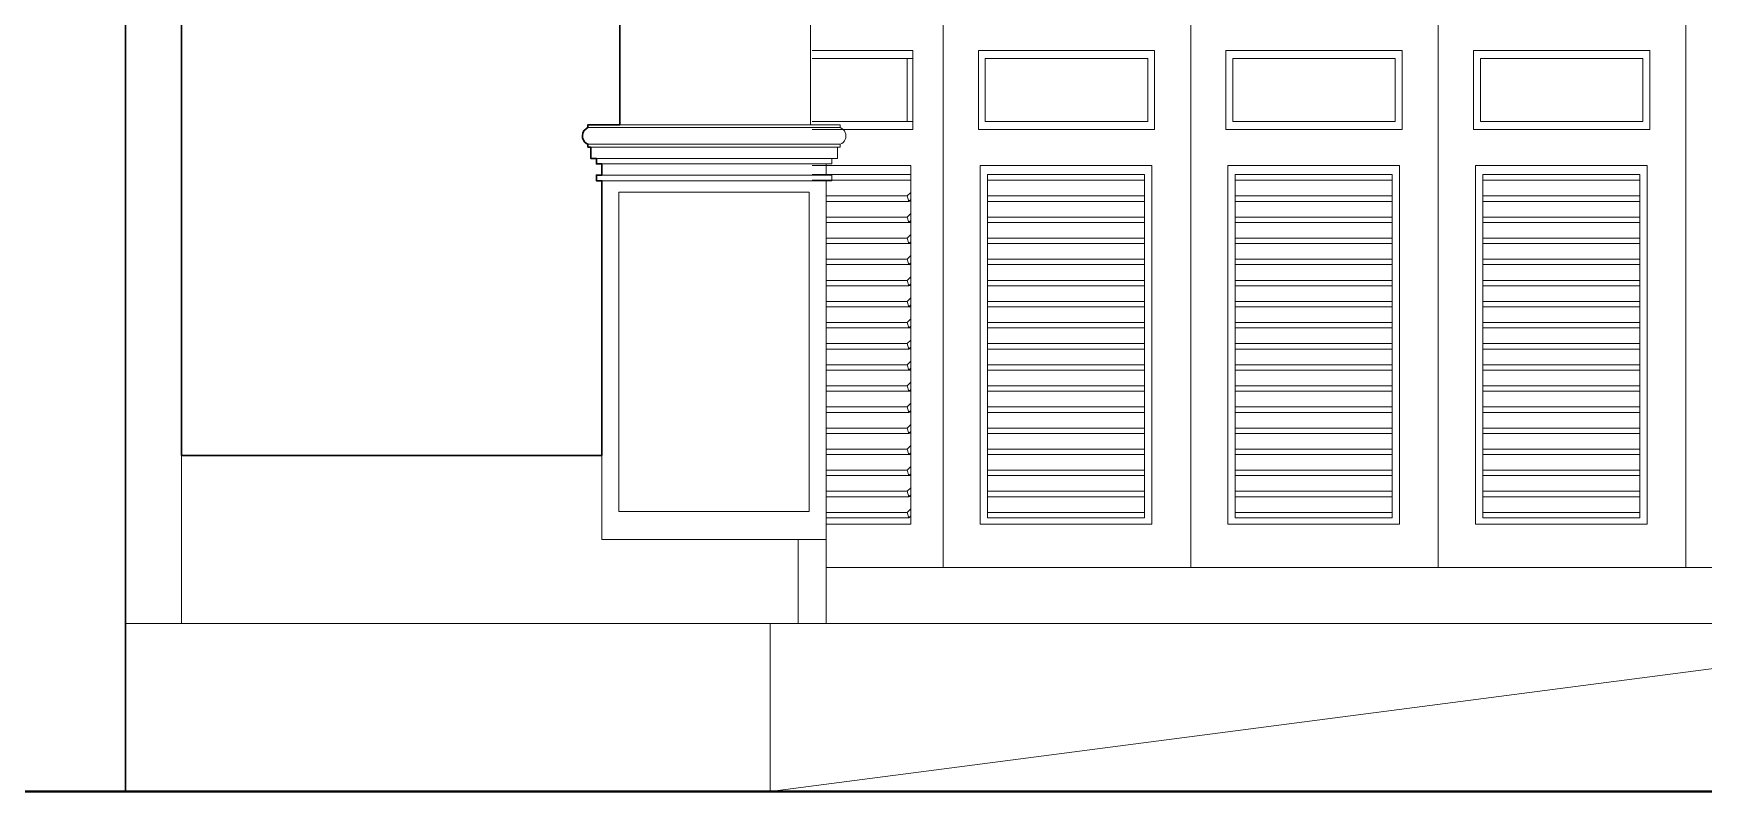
# Model space of a CAD drawing. Header units: millimetres. Extents: x -667 to -468, y -723 to -475.
# Drawn here: x -659.362 to -656.383, y -496.045 to -494.692 of the extents above; entities that cross this region are included whole.
import ezdxf

# ---------------------------------------------------------------- set-up
doc = ezdxf.new("R2010")
doc.units = ezdxf.units.MM
doc.layers.get('0').update_dxf_attribs({"lineweight": 9})
doc.layers.add('dinding', color=36, linetype='Continuous', lineweight=9)
doc.layers.add('NOTASI', color=250, linetype='Continuous', lineweight=5)

msp = doc.modelspace()

# ---------------------------------------------------------------- linework, layer by layer
at = {"lineweight": 40}
msp.add_line((-661.6251, -496.0449), (-637.9495, -496.0449), dxfattribs=at)
at = {"lineweight": 30}
for points in [[(-659.1983, -496.0449), (-659.1983, -493.4449)], [(-658.3166, -493.4449), (-658.3166, -494.8549), (-658.3733, -494.8549), (-658.3733, -494.8599), (-658.3761, -494.8614), (-658.3806, -494.8659), (-658.3826, -494.8702), (-658.3833, -494.8749), (-658.383, -494.8781), (-658.3814, -494.8825), (-658.3796, -494.8852), (-658.378, -494.8869), (-658.3761, -494.8884), (-658.3733, -494.8899), (-658.3733, -494.8949), (-658.3683, -494.8949), (-658.3683, -494.9149), (-658.3583, -494.9149), (-658.3583, -494.9249), (-658.3483, -494.9249), (-658.3483, -494.9449), (-658.3583, -494.9449), (-658.3583, -494.9549), (-658.3483, -494.9549), (-658.3483, -495.4449), (-659.0983, -495.4449), (-659.0983, -493.4449)]]:
    msp.add_lwpolyline(points, dxfattribs=at)
at = {"layer": 'dinding'}
for p, q in [((-657.74, -493.2449), (-657.74, -495.6449)), ((-657.2983, -493.2449), (-657.2983, -495.6449)), ((-656.8566, -493.2449), (-656.8566, -495.6449)), ((-656.415, -493.2449), (-656.415, -495.6449)), ((-658.3166, -494.8549), (-658.3166, -493.4449)), ((-659.1983, -495.7449), (-659.1983, -494.4449)), ((-659.0983, -494.4449), (-659.0983, -495.4449)), ((-657.9766, -494.8549), (-657.9766, -494.5649)), ((-657.9733, -494.7222), (-657.7939, -494.7222)), ((-657.7939, -494.7222), (-657.7939, -494.7366)), ((-657.677, -494.7222), (-657.3629, -494.7222)), ((-657.677, -494.8634), (-657.677, -494.7222)), ((-657.3629, -494.7222), (-657.3629, -494.8634)), ((-657.2353, -494.7222), (-656.9213, -494.7222)), ((-657.2353, -494.8634), (-657.2353, -494.7222)), ((-656.9213, -494.7222), (-656.9213, -494.8634)), ((-656.7937, -494.7222), (-656.4796, -494.7222)), ((-656.7937, -494.8634), (-656.7937, -494.7222)), ((-656.4796, -494.7222), (-656.4796, -494.8634)), ((-657.8039, -494.7366), (-657.9733, -494.7366)), ((-657.8039, -494.7366), (-657.7939, -494.7366)), ((-657.8039, -494.849), (-657.8039, -494.7366)), ((-657.7939, -494.7366), (-657.7939, -494.849)), ((-657.665, -494.7366), (-657.665, -494.849)), ((-657.3749, -494.7366), (-657.665, -494.7366)), ((-657.3749, -494.849), (-657.3749, -494.7366)), ((-657.2233, -494.7366), (-657.2233, -494.849)), ((-656.9333, -494.7366), (-657.2233, -494.7366)), ((-656.9333, -494.849), (-656.9333, -494.7366)), ((-656.7816, -494.7366), (-656.7816, -494.849)), ((-656.4916, -494.7366), (-656.7816, -494.7366)), ((-656.4916, -494.849), (-656.4916, -494.7366)), ((-657.9733, -494.849), (-657.8039, -494.849)), ((-657.8039, -494.849), (-657.7939, -494.849)), ((-657.7939, -494.849), (-657.7939, -494.8634)), ((-657.665, -494.849), (-657.3749, -494.849)), ((-657.2233, -494.849), (-656.9333, -494.849)), ((-656.7816, -494.849), (-656.4916, -494.849)), ((-658.3833, -494.8749), (-658.383, -494.8718)), ((-658.383, -494.8781), (-658.3833, -494.8749)), ((-658.383, -494.8718), (-658.3821, -494.8687)), ((-658.3821, -494.8811), (-658.383, -494.8781)), ((-658.3821, -494.8687), (-658.3806, -494.8659)), ((-658.3806, -494.8839), (-658.3821, -494.8811)), ((-658.3806, -494.8659), (-658.3786, -494.8635)), ((-658.3786, -494.8635), (-658.3761, -494.8614)), ((-658.3761, -494.8614), (-658.3733, -494.8599)), ((-658.3733, -494.8599), (-658.3733, -494.8549)), ((-658.3166, -494.8549), (-658.3733, -494.8549)), ((-657.9232, -494.8599), (-658.3733, -494.8599)), ((-657.9766, -494.8549), (-658.3166, -494.8549)), ((-657.9766, -494.8549), (-657.9232, -494.8549)), ((-657.7939, -494.8634), (-657.9733, -494.8634)), ((-657.9232, -494.8549), (-657.9232, -494.8599)), ((-657.9232, -494.8599), (-657.9204, -494.8614)), ((-657.9204, -494.8614), (-657.918, -494.8635)), ((-657.918, -494.8635), (-657.916, -494.8659)), ((-657.916, -494.8659), (-657.9145, -494.8687)), ((-657.9145, -494.8811), (-657.916, -494.8839)), ((-657.9145, -494.8687), (-657.9135, -494.8718)), ((-657.9135, -494.8781), (-657.9145, -494.8811)), ((-657.9135, -494.8718), (-657.9132, -494.8749)), ((-657.9132, -494.8749), (-657.9135, -494.8781)), ((-657.3629, -494.8634), (-657.677, -494.8634)), ((-656.9213, -494.8634), (-657.2353, -494.8634)), ((-656.4796, -494.8634), (-656.7937, -494.8634)), ((-658.3786, -494.8864), (-658.3806, -494.8839)), ((-658.3761, -494.8884), (-658.3786, -494.8864)), ((-658.3733, -494.8899), (-658.3761, -494.8884)), ((-657.9232, -494.8899), (-658.3733, -494.8899)), ((-658.3733, -494.8949), (-658.3733, -494.8899)), ((-658.3683, -494.8949), (-658.3733, -494.8949)), ((-657.9282, -494.8949), (-658.3683, -494.8949)), ((-658.3683, -494.8949), (-658.3683, -494.9149)), ((-657.9282, -494.8949), (-657.9282, -494.9149)), ((-657.9232, -494.8949), (-657.9282, -494.8949)), ((-657.9204, -494.8884), (-657.9232, -494.8899)), ((-657.9232, -494.8949), (-657.9232, -494.8899)), ((-657.918, -494.8864), (-657.9204, -494.8884)), ((-657.916, -494.8839), (-657.918, -494.8864)), ((-658.3583, -494.9149), (-658.3683, -494.9149)), ((-657.9382, -494.9149), (-658.3583, -494.9149)), ((-658.3583, -494.9149), (-658.3583, -494.9249)), ((-658.3483, -494.9249), (-658.3583, -494.9249)), ((-657.9482, -494.9249), (-658.3483, -494.9249)), ((-658.3483, -494.9249), (-658.3483, -494.9449)), ((-657.9482, -494.9249), (-657.9482, -494.9449)), ((-657.9382, -494.9249), (-657.9482, -494.9249)), ((-657.9382, -494.9149), (-657.9382, -494.9249)), ((-657.9282, -494.9149), (-657.9382, -494.9149)), ((-658.3583, -494.9449), (-658.3583, -494.9549)), ((-658.3483, -494.9449), (-658.3583, -494.9449)), ((-658.3483, -494.9549), (-658.3583, -494.9549)), ((-657.9482, -494.9449), (-658.3483, -494.9449)), ((-658.3483, -494.9549), (-657.9483, -494.9549)), ((-658.3483, -495.4449), (-658.3483, -494.9549)), ((-657.9382, -494.9549), (-657.9483, -494.9549)), ((-657.9483, -495.4449), (-657.9483, -494.9549)), ((-657.9382, -494.9449), (-657.9482, -494.9449)), ((-657.9382, -494.9449), (-657.9382, -494.9549)), ((-657.9785, -494.9751), (-658.3182, -494.9751)), ((-658.3182, -494.9751), (-658.3182, -495.5449)), ((-657.9785, -494.9751), (-657.9785, -495.5449)), ((-659.0983, -495.4449), (-658.5483, -495.4449)), ((-659.0983, -495.4449), (-659.0983, -495.7449)), ((-658.3483, -495.595), (-658.3483, -495.4449)), ((-657.9483, -495.4449), (-657.9483, -495.7449)), ((-658.3182, -495.5449), (-657.9785, -495.5449)), ((-658.3483, -495.595), (-657.9483, -495.595)), ((-657.9983, -495.7449), (-657.9983, -495.595)), ((-657.9483, -495.6449), (-657.74, -495.6449)), ((-657.74, -495.6449), (-657.2983, -495.6449)), ((-657.2983, -495.6449), (-656.8566, -495.6449)), ((-656.8566, -495.6449), (-656.415, -495.6449)), ((-656.415, -495.6449), (-655.9733, -495.6449)), ((-659.0983, -495.7449), (-659.1983, -495.7449)), ((-659.1983, -496.0449), (-659.1983, -495.7449)), ((-658.0483, -495.7449), (-659.0983, -495.7449)), ((-653.1512, -495.7449), (-658.0483, -495.7449)), ((-658.0483, -495.7449), (-658.0483, -496.0449)), ((-658.0483, -496.0449), (-655.7525, -495.7449)), ((-657.9983, -495.7449), (-657.9483, -495.7449))]:
    msp.add_line(p, q, dxfattribs=at)
at = {"layer": 'NOTASI'}
for p, q in [((-657.7976, -494.9279), (-657.9733, -494.9279)), ((-657.7976, -494.9437), (-657.7976, -494.9279)), ((-657.6736, -494.9279), (-657.6736, -495.5679)), ((-657.3674, -494.9279), (-657.6736, -494.9279)), ((-657.3674, -495.5679), (-657.3674, -494.9279)), ((-657.232, -494.9279), (-657.232, -495.5679)), ((-656.9257, -494.9279), (-657.232, -494.9279)), ((-656.9257, -495.5679), (-656.9257, -494.9279)), ((-656.7903, -494.9279), (-656.7903, -495.5679)), ((-656.4841, -494.9279), (-656.7903, -494.9279)), ((-656.4841, -495.5679), (-656.4841, -494.9279)), ((-657.7976, -494.9437), (-657.9733, -494.9437)), ((-657.7976, -494.9538), (-657.9733, -494.9538)), ((-657.7976, -494.9538), (-657.7976, -494.9437)), ((-657.7976, -494.9756), (-657.7976, -494.9538)), ((-657.3806, -494.9437), (-657.6604, -494.9437)), ((-657.6604, -494.9437), (-657.6604, -494.9538)), ((-657.3806, -494.9538), (-657.6604, -494.9538)), ((-657.6604, -494.9821), (-657.6604, -494.9538)), ((-657.3806, -494.9538), (-657.3806, -494.9437)), ((-657.3806, -494.9538), (-657.3806, -494.9821)), ((-656.939, -494.9437), (-657.2187, -494.9437)), ((-657.2187, -494.9437), (-657.2187, -494.9538)), ((-656.939, -494.9538), (-657.2187, -494.9538)), ((-657.2187, -494.9821), (-657.2187, -494.9538)), ((-656.939, -494.9538), (-656.939, -494.9437)), ((-656.939, -494.9538), (-656.939, -494.9821)), ((-656.4973, -494.9437), (-656.7771, -494.9437)), ((-656.7771, -494.9437), (-656.7771, -494.9538)), ((-656.4973, -494.9538), (-656.7771, -494.9538)), ((-656.7771, -494.9821), (-656.7771, -494.9538)), ((-656.4973, -494.9538), (-656.4973, -494.9437)), ((-656.4973, -494.9538), (-656.4973, -494.9821)), ((-657.8042, -494.9821), (-657.9483, -494.9821)), ((-657.8009, -494.9917), (-657.9483, -494.9917)), ((-657.8042, -494.9821), (-657.7976, -494.9756)), ((-657.8009, -494.9917), (-657.8042, -494.9821)), ((-657.8007, -494.9915), (-657.8009, -494.9917)), ((-657.7976, -494.9884), (-657.8007, -494.9915)), ((-657.7976, -494.9915), (-657.8007, -494.9915)), ((-657.7976, -494.9884), (-657.7976, -494.9756)), ((-657.7976, -494.9915), (-657.7976, -494.9884)), ((-657.7976, -495.0132), (-657.7976, -494.9915)), ((-657.6604, -494.9917), (-657.6604, -494.9821)), ((-657.3806, -494.9821), (-657.6604, -494.9821)), ((-657.3806, -494.9917), (-657.6604, -494.9917)), ((-657.6604, -495.0197), (-657.6604, -494.9917)), ((-657.3806, -494.9917), (-657.3806, -494.9821)), ((-657.3806, -494.9917), (-657.3806, -495.0197)), ((-657.2187, -494.9917), (-657.2187, -494.9821)), ((-656.939, -494.9821), (-657.2187, -494.9821)), ((-656.939, -494.9917), (-657.2187, -494.9917)), ((-657.2187, -495.0197), (-657.2187, -494.9917)), ((-656.939, -494.9917), (-656.939, -494.9821)), ((-656.939, -494.9917), (-656.939, -495.0197)), ((-656.7771, -494.9917), (-656.7771, -494.9821)), ((-656.4973, -494.9821), (-656.7771, -494.9821)), ((-656.4973, -494.9917), (-656.7771, -494.9917)), ((-656.7771, -495.0197), (-656.7771, -494.9917)), ((-656.4973, -494.9917), (-656.4973, -494.9821)), ((-656.4973, -494.9917), (-656.4973, -495.0197)), ((-657.8042, -495.0197), (-657.9483, -495.0197)), ((-657.8009, -495.0294), (-657.9483, -495.0294)), ((-657.8042, -495.0197), (-657.7976, -495.0132)), ((-657.8009, -495.0294), (-657.8042, -495.0197)), ((-657.8007, -495.0291), (-657.8009, -495.0294)), ((-657.7976, -495.0261), (-657.8007, -495.0291)), ((-657.7976, -495.0291), (-657.8007, -495.0291)), ((-657.7976, -495.0261), (-657.7976, -495.0132)), ((-657.7976, -495.0291), (-657.7976, -495.0261)), ((-657.7976, -495.0509), (-657.7976, -495.0291)), ((-657.6604, -495.0294), (-657.6604, -495.0197)), ((-657.3806, -495.0197), (-657.6604, -495.0197)), ((-657.3806, -495.0294), (-657.6604, -495.0294)), ((-657.6604, -495.0574), (-657.6604, -495.0294)), ((-657.3806, -495.0197), (-657.3806, -495.0294)), ((-657.3806, -495.0294), (-657.3806, -495.0574)), ((-657.2187, -495.0294), (-657.2187, -495.0197)), ((-656.939, -495.0197), (-657.2187, -495.0197)), ((-656.939, -495.0294), (-657.2187, -495.0294)), ((-657.2187, -495.0574), (-657.2187, -495.0294)), ((-656.939, -495.0197), (-656.939, -495.0294)), ((-656.939, -495.0294), (-656.939, -495.0574)), ((-656.7771, -495.0294), (-656.7771, -495.0197)), ((-656.4973, -495.0197), (-656.7771, -495.0197)), ((-656.4973, -495.0294), (-656.7771, -495.0294)), ((-656.7771, -495.0574), (-656.7771, -495.0294)), ((-656.4973, -495.0197), (-656.4973, -495.0294)), ((-656.4973, -495.0294), (-656.4973, -495.0574)), ((-657.8042, -495.0574), (-657.9483, -495.0574)), ((-657.8042, -495.0574), (-657.7976, -495.0509)), ((-657.8009, -495.067), (-657.8042, -495.0574)), ((-657.7976, -495.0637), (-657.7976, -495.0509)), ((-657.6604, -495.067), (-657.6604, -495.0574)), ((-657.3806, -495.0574), (-657.6604, -495.0574)), ((-657.3806, -495.067), (-657.3806, -495.0574)), ((-657.2187, -495.067), (-657.2187, -495.0574)), ((-656.939, -495.0574), (-657.2187, -495.0574)), ((-656.939, -495.067), (-656.939, -495.0574)), ((-656.7771, -495.067), (-656.7771, -495.0574)), ((-656.4973, -495.0574), (-656.7771, -495.0574)), ((-656.4973, -495.067), (-656.4973, -495.0574)), ((-657.8009, -495.067), (-657.9483, -495.067)), ((-657.8042, -495.095), (-657.7976, -495.0885)), ((-657.8007, -495.0668), (-657.8009, -495.067)), ((-657.7976, -495.0637), (-657.8007, -495.0668)), ((-657.7976, -495.0668), (-657.8007, -495.0668)), ((-657.7976, -495.0668), (-657.7976, -495.0637)), ((-657.7976, -495.0885), (-657.7976, -495.0668)), ((-657.7976, -495.1014), (-657.7976, -495.0885)), ((-657.3806, -495.067), (-657.6604, -495.067)), ((-657.6604, -495.067), (-657.6604, -495.095)), ((-657.3806, -495.067), (-657.3806, -495.095)), ((-656.939, -495.067), (-657.2187, -495.067)), ((-657.2187, -495.067), (-657.2187, -495.095)), ((-656.939, -495.067), (-656.939, -495.095)), ((-656.4973, -495.067), (-656.7771, -495.067)), ((-656.7771, -495.067), (-656.7771, -495.095)), ((-656.4973, -495.067), (-656.4973, -495.095)), ((-657.8042, -495.095), (-657.9483, -495.095)), ((-657.8009, -495.1046), (-657.9483, -495.1046)), ((-657.8009, -495.1046), (-657.8042, -495.095)), ((-657.8007, -495.1044), (-657.8009, -495.1046)), ((-657.7976, -495.1014), (-657.8007, -495.1044)), ((-657.7976, -495.1044), (-657.8007, -495.1044)), ((-657.7976, -495.1044), (-657.7976, -495.1014)), ((-657.7976, -495.1262), (-657.7976, -495.1044)), ((-657.6604, -495.1046), (-657.6604, -495.095)), ((-657.3806, -495.095), (-657.6604, -495.095)), ((-657.3806, -495.1046), (-657.6604, -495.1046)), ((-657.6604, -495.1046), (-657.6604, -495.1327)), ((-657.3806, -495.1046), (-657.3806, -495.095)), ((-657.3806, -495.1046), (-657.3806, -495.1327)), ((-657.2187, -495.1046), (-657.2187, -495.095)), ((-656.939, -495.095), (-657.2187, -495.095)), ((-656.939, -495.1046), (-657.2187, -495.1046)), ((-657.2187, -495.1046), (-657.2187, -495.1327)), ((-656.939, -495.1046), (-656.939, -495.095)), ((-656.939, -495.1046), (-656.939, -495.1327)), ((-656.7771, -495.1046), (-656.7771, -495.095)), ((-656.4973, -495.095), (-656.7771, -495.095)), ((-656.4973, -495.1046), (-656.7771, -495.1046)), ((-656.7771, -495.1046), (-656.7771, -495.1327)), ((-656.4973, -495.1046), (-656.4973, -495.095)), ((-656.4973, -495.1046), (-656.4973, -495.1327)), ((-657.8042, -495.1327), (-657.9483, -495.1327)), ((-657.8009, -495.1423), (-657.9483, -495.1423)), ((-657.8042, -495.1327), (-657.7976, -495.1262)), ((-657.8009, -495.1423), (-657.8042, -495.1327)), ((-657.8007, -495.1421), (-657.8009, -495.1423)), ((-657.7976, -495.139), (-657.8007, -495.1421)), ((-657.7976, -495.1421), (-657.8007, -495.1421)), ((-657.7976, -495.139), (-657.7976, -495.1262)), ((-657.7976, -495.1421), (-657.7976, -495.139)), ((-657.7976, -495.1638), (-657.7976, -495.1421)), ((-657.6604, -495.1423), (-657.6604, -495.1327)), ((-657.3806, -495.1327), (-657.6604, -495.1327)), ((-657.3806, -495.1423), (-657.6604, -495.1423)), ((-657.6604, -495.1423), (-657.6604, -495.1703)), ((-657.3806, -495.1423), (-657.3806, -495.1327)), ((-657.3806, -495.1423), (-657.3806, -495.1703)), ((-657.2187, -495.1423), (-657.2187, -495.1327)), ((-656.939, -495.1327), (-657.2187, -495.1327)), ((-656.939, -495.1423), (-657.2187, -495.1423)), ((-657.2187, -495.1423), (-657.2187, -495.1703)), ((-656.939, -495.1423), (-656.939, -495.1327)), ((-656.939, -495.1423), (-656.939, -495.1703)), ((-656.7771, -495.1423), (-656.7771, -495.1327)), ((-656.4973, -495.1327), (-656.7771, -495.1327)), ((-656.4973, -495.1423), (-656.7771, -495.1423)), ((-656.7771, -495.1423), (-656.7771, -495.1703)), ((-656.4973, -495.1423), (-656.4973, -495.1327)), ((-656.4973, -495.1423), (-656.4973, -495.1703)), ((-657.8042, -495.1703), (-657.9483, -495.1703)), ((-657.8009, -495.1799), (-657.9483, -495.1799)), ((-657.8042, -495.1703), (-657.7976, -495.1638)), ((-657.8009, -495.1799), (-657.8042, -495.1703)), ((-657.8007, -495.1797), (-657.8009, -495.1799)), ((-657.7976, -495.1766), (-657.8007, -495.1797)), ((-657.7976, -495.1797), (-657.8007, -495.1797)), ((-657.7976, -495.1766), (-657.7976, -495.1638)), ((-657.7976, -495.1797), (-657.7976, -495.1766)), ((-657.7976, -495.2015), (-657.7976, -495.1797)), ((-657.6604, -495.1799), (-657.6604, -495.1703)), ((-657.3806, -495.1703), (-657.6604, -495.1703)), ((-657.3806, -495.1799), (-657.6604, -495.1799)), ((-657.6604, -495.1799), (-657.6604, -495.208)), ((-657.3806, -495.1799), (-657.3806, -495.1703)), ((-657.3806, -495.1799), (-657.3806, -495.208)), ((-657.2187, -495.1799), (-657.2187, -495.1703)), ((-656.939, -495.1703), (-657.2187, -495.1703)), ((-656.939, -495.1799), (-657.2187, -495.1799)), ((-657.2187, -495.1799), (-657.2187, -495.208)), ((-656.939, -495.1799), (-656.939, -495.1703)), ((-656.939, -495.1799), (-656.939, -495.208)), ((-656.7771, -495.1799), (-656.7771, -495.1703)), ((-656.4973, -495.1703), (-656.7771, -495.1703)), ((-656.4973, -495.1799), (-656.7771, -495.1799)), ((-656.7771, -495.1799), (-656.7771, -495.208)), ((-656.4973, -495.1799), (-656.4973, -495.1703)), ((-656.4973, -495.1799), (-656.4973, -495.208)), ((-657.8042, -495.208), (-657.9483, -495.208)), ((-657.8042, -495.208), (-657.7976, -495.2015)), ((-657.8009, -495.2176), (-657.8042, -495.208)), ((-657.7976, -495.2143), (-657.7976, -495.2015)), ((-657.6604, -495.2176), (-657.6604, -495.208)), ((-657.3806, -495.208), (-657.6604, -495.208)), ((-657.3806, -495.2176), (-657.3806, -495.208)), ((-657.2187, -495.2176), (-657.2187, -495.208)), ((-656.939, -495.208), (-657.2187, -495.208)), ((-656.939, -495.2176), (-656.939, -495.208)), ((-656.7771, -495.2176), (-656.7771, -495.208)), ((-656.4973, -495.208), (-656.7771, -495.208)), ((-656.4973, -495.2176), (-656.4973, -495.208)), ((-657.8009, -495.2176), (-657.9483, -495.2176)), ((-657.8042, -495.2456), (-657.7976, -495.2391)), ((-657.8007, -495.2174), (-657.8009, -495.2176)), ((-657.7976, -495.2143), (-657.8007, -495.2174)), ((-657.7976, -495.2174), (-657.8007, -495.2174)), ((-657.7976, -495.2174), (-657.7976, -495.2143)), ((-657.7976, -495.2391), (-657.7976, -495.2174)), ((-657.7976, -495.2519), (-657.7976, -495.2391)), ((-657.3806, -495.2176), (-657.6604, -495.2176)), ((-657.6604, -495.2176), (-657.6604, -495.2456)), ((-657.3806, -495.2176), (-657.3806, -495.2456)), ((-656.939, -495.2176), (-657.2187, -495.2176)), ((-657.2187, -495.2176), (-657.2187, -495.2456)), ((-656.939, -495.2176), (-656.939, -495.2456)), ((-656.4973, -495.2176), (-656.7771, -495.2176)), ((-656.7771, -495.2176), (-656.7771, -495.2456)), ((-656.4973, -495.2176), (-656.4973, -495.2456)), ((-657.8042, -495.2456), (-657.9483, -495.2456)), ((-657.8009, -495.2552), (-657.9483, -495.2552)), ((-657.8009, -495.2552), (-657.8042, -495.2456)), ((-657.8007, -495.255), (-657.8009, -495.2552)), ((-657.7976, -495.2519), (-657.8007, -495.255)), ((-657.7976, -495.255), (-657.8007, -495.255)), ((-657.7976, -495.255), (-657.7976, -495.2519)), ((-657.7976, -495.2768), (-657.7976, -495.255)), ((-657.6604, -495.2552), (-657.6604, -495.2456)), ((-657.3806, -495.2456), (-657.6604, -495.2456)), ((-657.3806, -495.2552), (-657.6604, -495.2552)), ((-657.6604, -495.2552), (-657.6604, -495.2833)), ((-657.3806, -495.2552), (-657.3806, -495.2456)), ((-657.3806, -495.2552), (-657.3806, -495.2833)), ((-657.2187, -495.2552), (-657.2187, -495.2456)), ((-656.939, -495.2456), (-657.2187, -495.2456)), ((-656.939, -495.2552), (-657.2187, -495.2552)), ((-657.2187, -495.2552), (-657.2187, -495.2833)), ((-656.939, -495.2552), (-656.939, -495.2456)), ((-656.939, -495.2552), (-656.939, -495.2833)), ((-656.7771, -495.2552), (-656.7771, -495.2456)), ((-656.4973, -495.2456), (-656.7771, -495.2456)), ((-656.4973, -495.2552), (-656.7771, -495.2552)), ((-656.7771, -495.2552), (-656.7771, -495.2833)), ((-656.4973, -495.2552), (-656.4973, -495.2456)), ((-656.4973, -495.2552), (-656.4973, -495.2833)), ((-657.8042, -495.2833), (-657.9483, -495.2833)), ((-657.8009, -495.2929), (-657.9483, -495.2929)), ((-657.8042, -495.2833), (-657.7976, -495.2768)), ((-657.8009, -495.2929), (-657.8042, -495.2833)), ((-657.8007, -495.2927), (-657.8009, -495.2929)), ((-657.7976, -495.2896), (-657.8007, -495.2927)), ((-657.7976, -495.2927), (-657.8007, -495.2927)), ((-657.7976, -495.2896), (-657.7976, -495.2768)), ((-657.7976, -495.2927), (-657.7976, -495.2896)), ((-657.7976, -495.3144), (-657.7976, -495.2927)), ((-657.6604, -495.2929), (-657.6604, -495.2833)), ((-657.3806, -495.2833), (-657.6604, -495.2833)), ((-657.3806, -495.2929), (-657.6604, -495.2929)), ((-657.6604, -495.2929), (-657.6604, -495.3209)), ((-657.3806, -495.2929), (-657.3806, -495.2833)), ((-657.3806, -495.2929), (-657.3806, -495.3209)), ((-657.2187, -495.2929), (-657.2187, -495.2833)), ((-656.939, -495.2833), (-657.2187, -495.2833)), ((-656.939, -495.2929), (-657.2187, -495.2929)), ((-657.2187, -495.2929), (-657.2187, -495.3209)), ((-656.939, -495.2929), (-656.939, -495.2833)), ((-656.939, -495.2929), (-656.939, -495.3209)), ((-656.7771, -495.2929), (-656.7771, -495.2833)), ((-656.4973, -495.2833), (-656.7771, -495.2833)), ((-656.4973, -495.2929), (-656.7771, -495.2929)), ((-656.7771, -495.2929), (-656.7771, -495.3209)), ((-656.4973, -495.2929), (-656.4973, -495.2833)), ((-656.4973, -495.2929), (-656.4973, -495.3209)), ((-657.8042, -495.3209), (-657.9483, -495.3209)), ((-657.8042, -495.3209), (-657.7976, -495.3144)), ((-657.8009, -495.3305), (-657.8042, -495.3209)), ((-657.7976, -495.3272), (-657.8007, -495.3303)), ((-657.7976, -495.3272), (-657.7976, -495.3144)), ((-657.7976, -495.3303), (-657.7976, -495.3272)), ((-657.6604, -495.3305), (-657.6604, -495.3209)), ((-657.3806, -495.3209), (-657.6604, -495.3209)), ((-657.3806, -495.3305), (-657.3806, -495.3209)), ((-657.2187, -495.3305), (-657.2187, -495.3209)), ((-656.939, -495.3209), (-657.2187, -495.3209)), ((-656.939, -495.3305), (-656.939, -495.3209)), ((-656.7771, -495.3305), (-656.7771, -495.3209)), ((-656.4973, -495.3209), (-656.7771, -495.3209)), ((-656.4973, -495.3305), (-656.4973, -495.3209)), ((-657.8009, -495.3305), (-657.9483, -495.3305)), ((-657.8042, -495.3585), (-657.9483, -495.3585)), ((-657.8042, -495.3585), (-657.7976, -495.352)), ((-657.8009, -495.3682), (-657.8042, -495.3585)), ((-657.8007, -495.3303), (-657.8009, -495.3305)), ((-657.7976, -495.3303), (-657.8007, -495.3303)), ((-657.7976, -495.352), (-657.7976, -495.3303)), ((-657.7976, -495.3649), (-657.7976, -495.352)), ((-657.3806, -495.3305), (-657.6604, -495.3305)), ((-657.6604, -495.3305), (-657.6604, -495.3585)), ((-657.6604, -495.3682), (-657.6604, -495.3585)), ((-657.3806, -495.3585), (-657.6604, -495.3585)), ((-657.3806, -495.3305), (-657.3806, -495.3585)), ((-657.3806, -495.3682), (-657.3806, -495.3585)), ((-656.939, -495.3305), (-657.2187, -495.3305)), ((-657.2187, -495.3305), (-657.2187, -495.3585)), ((-657.2187, -495.3682), (-657.2187, -495.3585)), ((-656.939, -495.3585), (-657.2187, -495.3585)), ((-656.939, -495.3305), (-656.939, -495.3585)), ((-656.939, -495.3682), (-656.939, -495.3585)), ((-656.4973, -495.3305), (-656.7771, -495.3305)), ((-656.7771, -495.3305), (-656.7771, -495.3585)), ((-656.7771, -495.3682), (-656.7771, -495.3585)), ((-656.4973, -495.3585), (-656.7771, -495.3585)), ((-656.4973, -495.3305), (-656.4973, -495.3585)), ((-656.4973, -495.3682), (-656.4973, -495.3585)), ((-657.8009, -495.3682), (-657.9483, -495.3682)), ((-657.8007, -495.368), (-657.8009, -495.3682)), ((-657.7976, -495.3649), (-657.8007, -495.368)), ((-657.7976, -495.368), (-657.8007, -495.368)), ((-657.7976, -495.368), (-657.7976, -495.3649)), ((-657.7976, -495.3897), (-657.7976, -495.368)), ((-657.3806, -495.3682), (-657.6604, -495.3682)), ((-657.6604, -495.3682), (-657.6604, -495.3962)), ((-657.3806, -495.3682), (-657.3806, -495.3962)), ((-656.939, -495.3682), (-657.2187, -495.3682)), ((-657.2187, -495.3682), (-657.2187, -495.3962)), ((-656.939, -495.3682), (-656.939, -495.3962)), ((-656.4973, -495.3682), (-656.7771, -495.3682)), ((-656.7771, -495.3682), (-656.7771, -495.3962)), ((-656.4973, -495.3682), (-656.4973, -495.3962)), ((-657.8042, -495.3962), (-657.9483, -495.3962)), ((-657.8009, -495.4058), (-657.9483, -495.4058)), ((-657.8042, -495.3962), (-657.7976, -495.3897)), ((-657.8009, -495.4058), (-657.8042, -495.3962)), ((-657.8007, -495.4056), (-657.8009, -495.4058)), ((-657.7976, -495.4025), (-657.8007, -495.4056)), ((-657.7976, -495.4056), (-657.8007, -495.4056)), ((-657.7976, -495.4025), (-657.7976, -495.3897)), ((-657.7976, -495.4056), (-657.7976, -495.4025)), ((-657.7976, -495.4273), (-657.7976, -495.4056)), ((-657.6604, -495.4058), (-657.6604, -495.3962)), ((-657.3806, -495.3962), (-657.6604, -495.3962)), ((-657.3806, -495.4058), (-657.6604, -495.4058)), ((-657.6604, -495.4058), (-657.6604, -495.4338)), ((-657.3806, -495.4058), (-657.3806, -495.3962)), ((-657.3806, -495.4058), (-657.3806, -495.4338)), ((-657.2187, -495.4058), (-657.2187, -495.3962)), ((-656.939, -495.3962), (-657.2187, -495.3962)), ((-656.939, -495.4058), (-657.2187, -495.4058)), ((-657.2187, -495.4058), (-657.2187, -495.4338)), ((-656.939, -495.4058), (-656.939, -495.3962)), ((-656.939, -495.4058), (-656.939, -495.4338)), ((-656.7771, -495.4058), (-656.7771, -495.3962)), ((-656.4973, -495.3962), (-656.7771, -495.3962)), ((-656.4973, -495.4058), (-656.7771, -495.4058)), ((-656.7771, -495.4058), (-656.7771, -495.4338)), ((-656.4973, -495.4058), (-656.4973, -495.3962)), ((-656.4973, -495.4058), (-656.4973, -495.4338)), ((-657.8042, -495.4338), (-657.9483, -495.4338)), ((-657.8009, -495.4435), (-657.9483, -495.4435)), ((-657.8042, -495.4338), (-657.7976, -495.4273)), ((-657.8009, -495.4435), (-657.8042, -495.4338)), ((-657.8007, -495.4433), (-657.8009, -495.4435)), ((-657.7976, -495.4402), (-657.8007, -495.4433)), ((-657.7976, -495.4433), (-657.8007, -495.4433)), ((-657.7976, -495.4402), (-657.7976, -495.4273)), ((-657.7976, -495.4433), (-657.7976, -495.4402)), ((-657.7976, -495.465), (-657.7976, -495.4433)), ((-657.6604, -495.4435), (-657.6604, -495.4338)), ((-657.3806, -495.4338), (-657.6604, -495.4338)), ((-657.3806, -495.4435), (-657.6604, -495.4435)), ((-657.6604, -495.4435), (-657.6604, -495.4715)), ((-657.3806, -495.4435), (-657.3806, -495.4338)), ((-657.3806, -495.4435), (-657.3806, -495.4715)), ((-657.2187, -495.4435), (-657.2187, -495.4338)), ((-656.939, -495.4338), (-657.2187, -495.4338)), ((-656.939, -495.4435), (-657.2187, -495.4435)), ((-657.2187, -495.4435), (-657.2187, -495.4715)), ((-656.939, -495.4435), (-656.939, -495.4338)), ((-656.939, -495.4435), (-656.939, -495.4715)), ((-656.7771, -495.4435), (-656.7771, -495.4338)), ((-656.4973, -495.4338), (-656.7771, -495.4338)), ((-656.4973, -495.4435), (-656.7771, -495.4435)), ((-656.7771, -495.4435), (-656.7771, -495.4715)), ((-656.4973, -495.4435), (-656.4973, -495.4338)), ((-656.4973, -495.4435), (-656.4973, -495.4715)), ((-657.8042, -495.4715), (-657.9483, -495.4715)), ((-657.8042, -495.4715), (-657.7976, -495.465)), ((-657.8009, -495.4811), (-657.8042, -495.4715)), ((-657.7976, -495.4778), (-657.8007, -495.4809)), ((-657.7976, -495.4778), (-657.7976, -495.465)), ((-657.7976, -495.4809), (-657.7976, -495.4778)), ((-657.6604, -495.4811), (-657.6604, -495.4715)), ((-657.3806, -495.4715), (-657.6604, -495.4715)), ((-657.3806, -495.4811), (-657.3806, -495.4715)), ((-657.2187, -495.4811), (-657.2187, -495.4715)), ((-656.939, -495.4715), (-657.2187, -495.4715)), ((-656.939, -495.4811), (-656.939, -495.4715)), ((-656.7771, -495.4811), (-656.7771, -495.4715)), ((-656.4973, -495.4715), (-656.7771, -495.4715)), ((-656.4973, -495.4811), (-656.4973, -495.4715)), ((-657.8009, -495.4811), (-657.9483, -495.4811)), ((-657.8042, -495.5091), (-657.7976, -495.5026)), ((-657.8007, -495.4809), (-657.8009, -495.4811)), ((-657.7976, -495.4809), (-657.8007, -495.4809)), ((-657.7976, -495.5026), (-657.7976, -495.4809)), ((-657.7976, -495.5155), (-657.7976, -495.5026)), ((-657.3806, -495.4811), (-657.6604, -495.4811)), ((-657.6604, -495.4811), (-657.6604, -495.5091)), ((-657.3806, -495.4811), (-657.3806, -495.5091)), ((-656.939, -495.4811), (-657.2187, -495.4811)), ((-657.2187, -495.4811), (-657.2187, -495.5091)), ((-656.939, -495.4811), (-656.939, -495.5091)), ((-656.4973, -495.4811), (-656.7771, -495.4811)), ((-656.7771, -495.4811), (-656.7771, -495.5091)), ((-656.4973, -495.4811), (-656.4973, -495.5091)), ((-657.8042, -495.5091), (-657.9483, -495.5091)), ((-657.8009, -495.5188), (-657.9483, -495.5188)), ((-657.8009, -495.5188), (-657.8042, -495.5091)), ((-657.8007, -495.5185), (-657.8009, -495.5188)), ((-657.7976, -495.5155), (-657.8007, -495.5185)), ((-657.7976, -495.5185), (-657.8007, -495.5185)), ((-657.7976, -495.5185), (-657.7976, -495.5155)), ((-657.7976, -495.5403), (-657.7976, -495.5185)), ((-657.6604, -495.5188), (-657.6604, -495.5091)), ((-657.3806, -495.5091), (-657.6604, -495.5091)), ((-657.3806, -495.5188), (-657.6604, -495.5188)), ((-657.6604, -495.5188), (-657.6604, -495.5468)), ((-657.3806, -495.5188), (-657.3806, -495.5091)), ((-657.3806, -495.5188), (-657.3806, -495.5468)), ((-657.2187, -495.5188), (-657.2187, -495.5091)), ((-656.939, -495.5091), (-657.2187, -495.5091)), ((-656.939, -495.5188), (-657.2187, -495.5188)), ((-657.2187, -495.5188), (-657.2187, -495.5468)), ((-656.939, -495.5188), (-656.939, -495.5091)), ((-656.939, -495.5188), (-656.939, -495.5468)), ((-656.7771, -495.5188), (-656.7771, -495.5091)), ((-656.4973, -495.5091), (-656.7771, -495.5091)), ((-656.4973, -495.5188), (-656.7771, -495.5188)), ((-656.7771, -495.5188), (-656.7771, -495.5468)), ((-656.4973, -495.5188), (-656.4973, -495.5091)), ((-656.4973, -495.5188), (-656.4973, -495.5468)), ((-657.8042, -495.5468), (-657.9483, -495.5468)), ((-657.8009, -495.5564), (-657.9483, -495.5564)), ((-657.8042, -495.5468), (-657.7976, -495.5403)), ((-657.8009, -495.5564), (-657.8042, -495.5468)), ((-657.7976, -495.5531), (-657.8009, -495.5564)), ((-657.7976, -495.552), (-657.7976, -495.5403)), ((-657.7976, -495.5531), (-657.7976, -495.552)), ((-657.7976, -495.5679), (-657.7976, -495.5531)), ((-657.6604, -495.5564), (-657.6604, -495.5468)), ((-657.3806, -495.5468), (-657.6604, -495.5468)), ((-657.3806, -495.5564), (-657.6604, -495.5564)), ((-657.3806, -495.5564), (-657.3806, -495.5468)), ((-657.2187, -495.5564), (-657.2187, -495.5468)), ((-656.939, -495.5468), (-657.2187, -495.5468)), ((-656.939, -495.5564), (-657.2187, -495.5564)), ((-656.939, -495.5564), (-656.939, -495.5468)), ((-656.7771, -495.5564), (-656.7771, -495.5468)), ((-656.4973, -495.5468), (-656.7771, -495.5468)), ((-656.4973, -495.5564), (-656.7771, -495.5564)), ((-656.4973, -495.5564), (-656.4973, -495.5468)), ((-657.9483, -495.5679), (-657.7976, -495.5679)), ((-657.6736, -495.5679), (-657.3674, -495.5679)), ((-657.232, -495.5679), (-656.9257, -495.5679)), ((-656.7903, -495.5679), (-656.4841, -495.5679))]:
    msp.add_line(p, q, dxfattribs=at)

doc.saveas('drawing.dxf')
